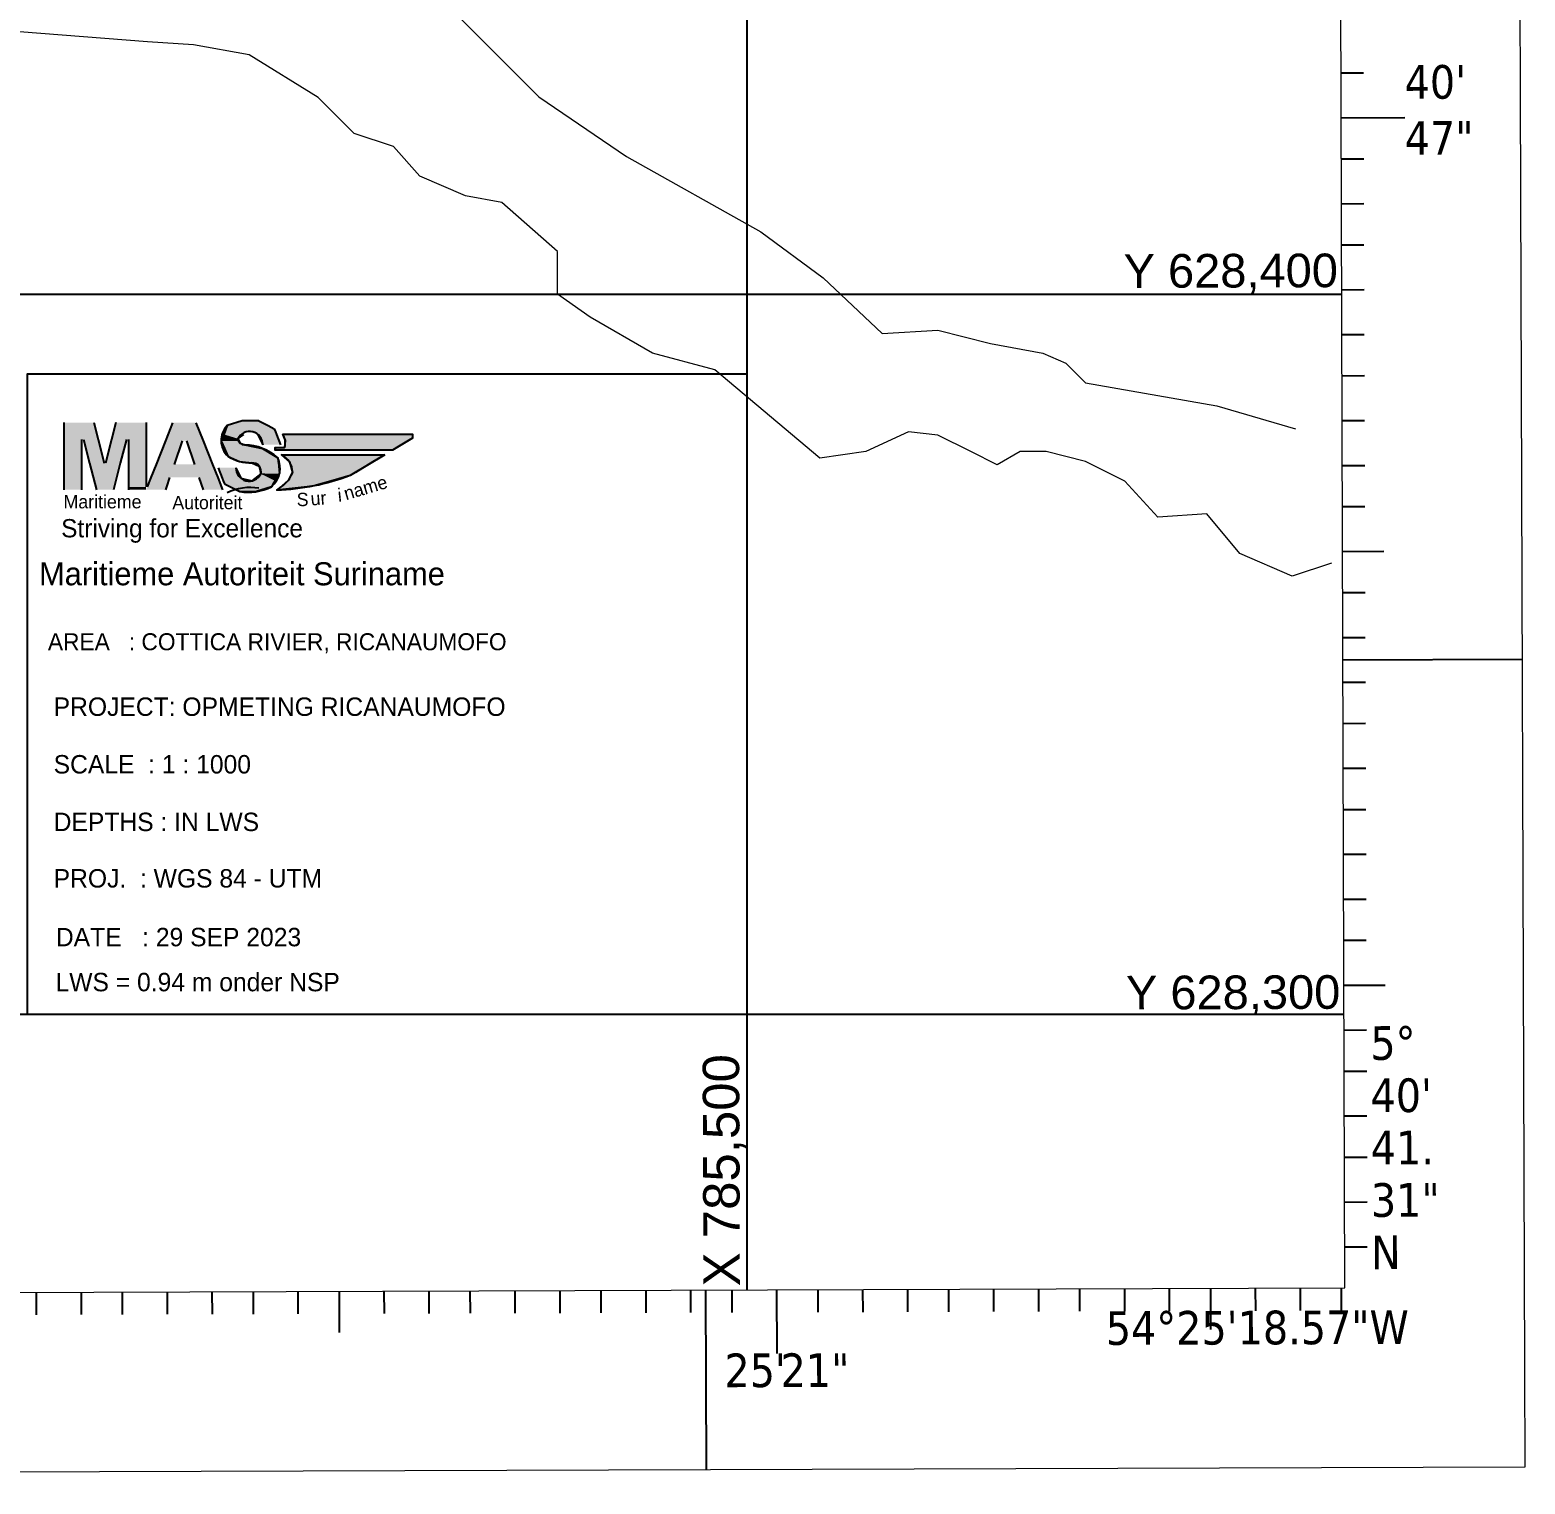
# Model space of a CAD drawing. Header units: millimetres. Extents: x 784883 to 785608, y 628235 to 628806.
# Drawn here: x 785400.4 to 785608, y 628234.7 to 628436.7 of the extents above; entities that cross this region are included whole.
import ezdxf

# ---------------------------------------------------------------- set-up
doc = ezdxf.new("R2010")
doc.units = ezdxf.units.MM
for name, color, linetype in [('Borders', 7, 'Continuous'), ('HEADER', 7, 'Continuous'), ('Lat_Lon_Grid', 7, 'Continuous'), ('Projection_Grid', 7, 'Continuous'), ('Topo_Ricanau_2023_dg2', 7, 'Continuous')]:
    doc.layers.add(name, color=color, linetype=linetype)
doc.layers.add('Soundings', color=7, linetype='Continuous', true_color=0x000000)
doc.styles.add('STRIVING', font='txt')

# ---------------------------------------------------------------- blocks, each defined once
blk = doc.blocks.new('*U2')
at = {"color": 164, "linetype": 'Continuous'}
for p, q in [((718571.39, 627009.1), (718571.39, 627004.38)), ((718579.73, 627009.1), (718580.95, 627004.38)), ((718585.89, 627009.1), (718584.67, 627004.38)), ((718594.23, 627009.1), (718594.23, 627004.38)), ((718601.63, 627009.06), (718599.65, 627004.06)), ((718608.1, 627009.06), (718610.08, 627004.06)), ((718616.12, 627006.56), (718615.83, 627005.8)), ((718616.44, 627007.39), (718616.12, 627006.56)), ((718616.77, 627008.24), (718616.44, 627007.39)), ((718620.91, 627009.54), (718616.77, 627008.24)), ((718621.08, 627009.59), (718620.91, 627009.54)), ((718625.59, 627009.54), (718621.08, 627009.59)), ((718625.59, 627009.54), (718628.18, 627008.24)), ((718628.18, 627008.24), (718629.87, 627007.39)), ((718629.87, 627007.39), (718630.18, 627006.56)), ((718630.18, 627006.56), (718630.47, 627005.8)), ((718571.39, 627004.38), (718571.39, 626990.41)), ((718576.27, 627004.38), (718576.27, 626990.41)), ((718576.83, 627004.38), (718578.53, 626997.84)), ((718580.95, 627004.38), (718582.65, 626997.84)), ((718584.67, 627004.38), (718582.97, 626997.84)), ((718588.79, 627004.38), (718587.09, 626997.84)), ((718589.35, 627004.38), (718589.35, 626991.22)), ((718594.23, 627004.38), (718594.23, 626991.22)), ((718599.65, 627004.06), (718597.03, 626997.46)), ((718604.24, 627004.06), (718602.02, 626997.46)), ((718605.49, 627004.06), (718607.71, 626997.46)), ((718610.08, 627004.06), (718612.7, 626997.46)), ((718615.37, 627004.62), (718615.11, 627003.94)), ((718615.11, 627003.94), (718615.34, 627003.41)), ((718615.34, 627003.41), (718615.56, 627002.92)), ((718615.83, 627005.8), (718615.37, 627004.62)), ((718615.56, 627002.92), (718616.01, 627001.91)), ((718621.27, 627005.8), (718619.74, 627004.62)), ((718619.74, 627004.62), (718620.11, 627003.94)), ((718620.11, 627003.94), (718620.4, 627003.41)), ((718620.4, 627003.41), (718621.69, 627002.92)), ((718621.69, 627002.92), (718626.58, 627001.91)), ((718625.33, 627005.8), (718626.65, 627002.92)), ((718630.47, 627005.8), (718631.57, 627002.92)), ((718616.01, 627001.91), (718616.98, 626999.73)), ((718616.98, 626999.73), (718617.92, 626999.31)), ((718617.92, 626999.31), (718620.17, 626998.3)), ((718620.17, 626998.3), (718623.64, 626997.89)), ((718626.58, 627001.91), (718630.14, 626999.73)), ((718630.14, 626999.73), (718630.84, 626999.31)), ((718630.84, 626999.31), (718630.95, 626998.3)), ((718630.95, 626998.3), (718631, 626997.89)), ((718578.53, 626997.84), (718580.46, 626990.41)), ((718587.09, 626997.84), (718585.16, 626990.41)), ((718597.03, 626997.46), (718595.6, 626993.84)), ((718612.7, 626997.46), (718614.14, 626993.84)), ((718614.29, 626996.55), (718615.39, 626993.66)), ((718619.21, 626996.55), (718620.53, 626993.66)), ((718626.12, 626994.84), (718623.61, 626992.9)), ((718623.64, 626997.89), (718625.67, 626997)), ((718625.67, 626997), (718626.09, 626994.97)), ((718626.09, 626994.97), (718626.12, 626994.84)), ((718631.24, 626994.84), (718630.09, 626992.9)), ((718631, 626997.89), (718631.09, 626997)), ((718631.09, 626997), (718631.32, 626994.97)), ((718631.32, 626994.97), (718631.24, 626994.84)), ((718589.35, 626991.22), (718589.35, 626990.41)), ((718595.6, 626993.84), (718594.56, 626991.22)), ((718599.92, 626991.22), (718599.65, 626990.41)), ((718600.8, 626993.84), (718599.92, 626991.22)), ((718608.93, 626993.84), (718610.09, 626990.41)), ((718614.14, 626993.84), (718615.5, 626990.41)), ((718615.39, 626993.66), (718615.68, 626992.9)), ((718615.68, 626992.9), (718615.99, 626992.07)), ((718615.99, 626992.07), (718617.68, 626991.22)), ((718617.68, 626991.22), (718620.27, 626989.92)), ((718624.78, 626989.87), (718620.27, 626989.92)), ((718620.53, 626993.66), (718623.61, 626992.9)), ((718624.95, 626989.92), (718624.78, 626989.87)), ((718629.09, 626991.22), (718624.95, 626989.92)), ((718629.59, 626992.07), (718629.09, 626991.22)), ((718630.09, 626992.9), (718629.59, 626992.07))]:
    blk.add_line(p, q, dxfattribs=at)
for points in [[(718571.39, 627009.1), (718571.39, 627004.38), (718580.95, 627004.38)], [(718585.89, 627009.1), (718584.67, 627004.38), (718594.23, 627004.38)], [(718601.63, 627009.06), (718599.65, 627004.06), (718610.08, 627004.06)], [(718616.12, 627006.56), (718615.83, 627005.8), (718621.27, 627005.8)], [(718616.44, 627007.39), (718616.12, 627006.56), (718630.18, 627006.56)], [(718616.77, 627008.24), (718616.44, 627007.39), (718629.87, 627007.39)], [(718620.91, 627009.54), (718616.77, 627008.24), (718628.18, 627008.24)], [(718621.08, 627009.59), (718620.91, 627009.54), (718625.59, 627009.54)], [(718622.25, 627006.56), (718625.33, 627005.8), (718630.47, 627005.8)], [(718571.39, 627004.38), (718571.39, 626990.41), (718576.27, 626990.41)], [(718576.83, 627004.38), (718578.53, 626997.84), (718582.65, 626997.84)], [(718584.67, 627004.38), (718582.97, 626997.84), (718587.09, 626997.84)], [(718589.35, 627004.38), (718589.35, 626991.22), (718594.23, 626991.22)], [(718599.65, 627004.06), (718597.03, 626997.46), (718602.02, 626997.46)], [(718605.49, 627004.06), (718607.71, 626997.46), (718612.7, 626997.46)], [(718615.37, 627004.62), (718615.11, 627003.94), (718620.11, 627003.94)], [(718615.11, 627003.94), (718615.34, 627003.41), (718620.4, 627003.41)], [(718615.34, 627003.41), (718615.56, 627002.92), (718621.69, 627002.92)], [(718615.83, 627005.8), (718615.37, 627004.62), (718619.74, 627004.62)], [(718615.56, 627002.92), (718616.01, 627001.91), (718626.58, 627001.91)], [(718625.33, 627005.8), (718626.65, 627002.92), (718631.57, 627002.92)], [(718616.01, 627001.91), (718616.98, 626999.73), (718630.14, 626999.73)], [(718616.98, 626999.73), (718617.92, 626999.31), (718630.84, 626999.31)], [(718617.92, 626999.31), (718620.17, 626998.3), (718630.95, 626998.3)], [(718620.17, 626998.3), (718623.64, 626997.89), (718631, 626997.89)], [(718578.53, 626997.84), (718580.46, 626990.41), (718585.16, 626990.41)], [(718597.03, 626997.46), (718595.6, 626993.84), (718614.14, 626993.84)], [(718614.29, 626996.55), (718615.39, 626993.66), (718620.53, 626993.66)], [(718626.12, 626994.84), (718623.61, 626992.9), (718630.09, 626992.9)], [(718623.64, 626997.89), (718625.67, 626997), (718631.09, 626997)], [(718625.67, 626997), (718626.09, 626994.97), (718631.32, 626994.97)], [(718626.09, 626994.97), (718626.12, 626994.84), (718631.24, 626994.84)], [(718589.35, 626991.22), (718589.35, 626990.41), (718594.23, 626990.41)], [(718594.56, 626991.22), (718594.23, 626990.41), (718599.65, 626990.41)], [(718595.6, 626993.84), (718594.56, 626991.22), (718599.92, 626991.22)], [(718608.93, 626993.84), (718610.09, 626990.41), (718615.5, 626990.41)], [(718615.39, 626993.66), (718615.68, 626992.9), (718623.61, 626992.9)], [(718615.68, 626992.9), (718615.99, 626992.07), (718629.59, 626992.07)], [(718615.99, 626992.07), (718617.68, 626991.22), (718629.09, 626991.22)], [(718617.68, 626991.22), (718620.27, 626989.92), (718624.95, 626989.92)]]:
    blk.add_solid(points, dxfattribs=at)
at = {"color": 164, "linetype": 'Continuous', "extrusion": (0, 0, -1)}
for points in [[(-718571.39, 627009.1), (-718579.73, 627009.1), (-718580.95, 627004.38)], [(-718585.89, 627009.1), (-718594.23, 627009.1), (-718594.23, 627004.38)], [(-718601.63, 627009.06), (-718608.1, 627009.06), (-718610.08, 627004.06)], [(-718616.12, 627006.56), (-718622.25, 627006.56), (-718621.27, 627005.8)], [(-718616.44, 627007.39), (-718629.87, 627007.39), (-718630.18, 627006.56)], [(-718616.77, 627008.24), (-718628.18, 627008.24), (-718629.87, 627007.39)], [(-718620.91, 627009.54), (-718625.59, 627009.54), (-718628.18, 627008.24)], [(-718622.25, 627006.56), (-718630.18, 627006.56), (-718630.47, 627005.8)], [(-718571.39, 627004.38), (-718576.27, 627004.38), (-718576.27, 626990.41)], [(-718576.83, 627004.38), (-718580.95, 627004.38), (-718582.65, 626997.84)], [(-718584.67, 627004.38), (-718588.79, 627004.38), (-718587.09, 626997.84)], [(-718589.35, 627004.38), (-718594.23, 627004.38), (-718594.23, 626991.22)], [(-718599.65, 627004.06), (-718604.24, 627004.06), (-718602.02, 626997.46)], [(-718605.49, 627004.06), (-718610.08, 627004.06), (-718612.7, 626997.46)], [(-718615.11, 627003.94), (-718620.11, 627003.94), (-718620.4, 627003.41)], [(-718615.34, 627003.41), (-718620.4, 627003.41), (-718621.69, 627002.92)], [(-718615.37, 627004.62), (-718619.74, 627004.62), (-718620.11, 627003.94)], [(-718615.56, 627002.92), (-718621.69, 627002.92), (-718626.58, 627001.91)], [(-718615.83, 627005.8), (-718621.27, 627005.8), (-718619.74, 627004.62)], [(-718625.33, 627005.8), (-718630.47, 627005.8), (-718631.57, 627002.92)], [(-718616.01, 627001.91), (-718626.58, 627001.91), (-718630.14, 626999.73)], [(-718616.98, 626999.73), (-718630.14, 626999.73), (-718630.84, 626999.31)], [(-718617.92, 626999.31), (-718630.84, 626999.31), (-718630.95, 626998.3)], [(-718620.17, 626998.3), (-718630.95, 626998.3), (-718631, 626997.89)], [(-718578.53, 626997.84), (-718587.09, 626997.84), (-718585.16, 626990.41)], [(-718597.03, 626997.46), (-718612.7, 626997.46), (-718614.14, 626993.84)], [(-718614.29, 626996.55), (-718619.21, 626996.55), (-718620.53, 626993.66)], [(-718623.64, 626997.89), (-718631, 626997.89), (-718631.09, 626997)], [(-718625.67, 626997), (-718631.09, 626997), (-718631.32, 626994.97)], [(-718626.09, 626994.97), (-718631.32, 626994.97), (-718631.24, 626994.84)], [(-718626.12, 626994.84), (-718631.24, 626994.84), (-718630.09, 626992.9)], [(-718589.35, 626991.22), (-718594.23, 626991.22), (-718594.23, 626990.41)], [(-718594.56, 626991.22), (-718599.92, 626991.22), (-718599.65, 626990.41)], [(-718595.6, 626993.84), (-718600.8, 626993.84), (-718599.92, 626991.22)], [(-718608.93, 626993.84), (-718614.14, 626993.84), (-718615.5, 626990.41)], [(-718615.39, 626993.66), (-718620.53, 626993.66), (-718623.61, 626992.9)], [(-718615.68, 626992.9), (-718630.09, 626992.9), (-718629.59, 626992.07)], [(-718615.99, 626992.07), (-718629.59, 626992.07), (-718629.09, 626991.22)], [(-718617.68, 626991.22), (-718629.09, 626991.22), (-718624.95, 626989.92)], [(-718620.27, 626989.92), (-718624.95, 626989.92), (-718624.78, 626989.87)]]:
    blk.add_solid(points, dxfattribs=at)
blk = doc.blocks.new('*U3')
at = {"color": 1, "linetype": 'Continuous'}
for p, q in [((718632.15, 627005.88), (718632.59, 627004.79)), ((718632.59, 627004.79), (718632.88, 627004.08)), ((718632.88, 627004.08), (718632.73, 627002.14)), ((718667.11, 627004.08), (718663.89, 627002.14)), ((718668.28, 627004.79), (718667.11, 627004.08)), ((718668.28, 627005.88), (718668.28, 627004.79)), ((718630.08, 627002.14), (718630.08, 627001.43)), ((718631.83, 627000.14), (718634.09, 626998.15)), ((718634.09, 626998.15), (718634.92, 626995.24)), ((718657.25, 626998.15), (718652.42, 626995.24)), ((718660.57, 627000.14), (718657.25, 626998.15)), ((718663.89, 627002.14), (718662.71, 627001.43)), ((718634.42, 626994.34), (718633.67, 626992.98)), ((718634.92, 626995.24), (718634.42, 626994.34)), ((718650.92, 626994.34), (718646.2, 626992.98)), ((718652.42, 626995.24), (718650.92, 626994.34)), ((718638.98, 626991.25), (718630.6, 626990.28)), ((718630.6, 626990.28), (718631.76, 626991.25)), ((718632.01, 626991.47), (718631.76, 626991.25)), ((718633.67, 626992.98), (718632.01, 626991.47)), ((718640.93, 626991.47), (718638.98, 626991.25)), ((718646.2, 626992.98), (718640.93, 626991.47))]:
    blk.add_line(p, q, dxfattribs=at)
for points in [[(718632.15, 627005.88), (718632.59, 627004.79), (718668.28, 627004.79)], [(718632.59, 627004.79), (718632.88, 627004.08), (718667.11, 627004.08)], [(718632.88, 627004.08), (718632.73, 627002.14), (718663.89, 627002.14)], [(718630.08, 627002.14), (718630.08, 627001.43), (718662.71, 627001.43)], [(718631.83, 627000.14), (718634.09, 626998.15), (718657.25, 626998.15)], [(718634.09, 626998.15), (718634.92, 626995.24), (718652.42, 626995.24)], [(718634.42, 626994.34), (718633.67, 626992.98), (718646.2, 626992.98)], [(718634.92, 626995.24), (718634.42, 626994.34), (718650.92, 626994.34)], [(718632.01, 626991.47), (718631.76, 626991.25), (718638.98, 626991.25)], [(718633.67, 626992.98), (718632.01, 626991.47), (718640.93, 626991.47)]]:
    blk.add_solid(points, dxfattribs=at)
at = {"color": 1, "linetype": 'Continuous', "extrusion": (0, 0, -1)}
for points in [[(-718632.15, 627005.88), (-718668.28, 627005.88), (-718668.28, 627004.79)], [(-718632.59, 627004.79), (-718668.28, 627004.79), (-718667.11, 627004.08)], [(-718632.88, 627004.08), (-718667.11, 627004.08), (-718663.89, 627002.14)], [(-718630.08, 627002.14), (-718663.89, 627002.14), (-718662.71, 627001.43)], [(-718631.83, 627000.14), (-718660.57, 627000.14), (-718657.25, 626998.15)], [(-718634.09, 626998.15), (-718657.25, 626998.15), (-718652.42, 626995.24)], [(-718634.42, 626994.34), (-718650.92, 626994.34), (-718646.2, 626992.98)], [(-718634.92, 626995.24), (-718652.42, 626995.24), (-718650.92, 626994.34)], [(-718631.76, 626991.25), (-718638.98, 626991.25), (-718630.6, 626990.28)], [(-718632.01, 626991.47), (-718640.93, 626991.47), (-718638.98, 626991.25)], [(-718633.67, 626992.98), (-718646.2, 626992.98), (-718640.93, 626991.47)]]:
    blk.add_solid(points, dxfattribs=at)
blk = doc.blocks.new('A$Cd8c3dbea')
at = {"layer": 'HEADER', "color": 164}
blk.add_text('Maritieme', height=1.845, dxfattribs=at).set_placement((0, 0))

msp = doc.modelspace()

# ---------------------------------------------------------------- linework, layer by layer
at = {"layer": 'Borders', "color": 18, "linetype": 'Continuous', "lineweight": 20, "true_color": 0x000000}
for p, q in [((785608.04, 628237.12), (785606.16, 628806.29)), ((785583.03, 628261.96), (785581.31, 628781.28)), ((784909.99, 628259.73), (785583.03, 628261.96)), ((784885.15, 628234.72), (785608.04, 628237.12))]:
    msp.add_line(p, q, dxfattribs=at)
at = {"layer": 'HEADER'}
msp.add_lwpolyline([(785400, 628300), (785500, 628300), (785500, 628388.87), (785400, 628388.87)], close=True, dxfattribs=at)
at = {"layer": 'HEADER', "color": 164}
msp.add_lwpolyline([(785427.79, 628381.74, 0.415947), (785427.9, 628377.48, 0.152881), (785431.23, 628376.56)], format="xyb", dxfattribs=at)
at = {"layer": 'HEADER', "color": 1}
for points in [[(785435.48, 628380.56), (785453.55, 628380.56), (785453.55, 628380.01), (785450.76, 628378.33), (785434.45, 628378.33), (785434.45, 628378.69), (785435.77, 628378.69, 0.234292)], [(785449.69, 628377.69), (785444.87, 628374.79, -0.082536), (785434.71, 628372.76), (785435.29, 628373.24, 0.164307), (785436.87, 628375.24, 0.293866), (785435.32, 628377.69), (785449.69, 628377.69)]]:
    msp.add_lwpolyline(points, format="xyb", close=True, dxfattribs=at)
at = {"layer": 'HEADER', "color": 164}
for centre, radius, start, end in [((785430.91, 628379.11), 1.82, 358.8588, 153.4035), ((785430.25, 628380.06), 0.984, 187.7856, 270.0204), ((785430.01, 628371.78), 7.3, 48.7473, 88.1151), ((785431.71, 628375.83), 3.43, 310.7281, 24.8705), ((785430.84, 628375.85), 1.82, 178.8588, 333.4035), ((785431.31, 628375.36), 1.2, 344.4514, 93.8303), ((785430.99, 628365.97), 7.17, 80.2827, 116.4839), ((785430.75, 628379.65), 7.17, 260.2827, 296.4839)]:
    msp.add_arc(centre, radius, start, end, dxfattribs=at)
at = {"layer": 'Lat_Lon_Grid', "color": 18, "linetype": 'Continuous', "true_color": 0x000000}
for p, q in [((785582.47, 628430.74), (785585.59, 628430.75)), ((785582.49, 628424.51), (785591.32, 628424.54)), ((785582.51, 628418.79), (785585.63, 628418.81)), ((785582.53, 628412.56), (785585.65, 628412.57)), ((785582.55, 628406.85), (785585.67, 628406.86)), ((785582.57, 628400.62), (785585.69, 628400.63)), ((785582.59, 628394.39), (785585.71, 628394.4)), ((785582.61, 628388.67), (785585.73, 628388.68)), ((785582.63, 628382.44), (785585.75, 628382.45)), ((785582.65, 628376.21), (785585.77, 628376.22)), ((785582.67, 628370.5), (785585.79, 628370.51)), ((785582.69, 628364.27), (785588.41, 628364.29)), ((785582.71, 628358.55), (785585.83, 628358.56)), ((785582.73, 628352.32), (785585.85, 628352.33)), ((785582.74, 628349.21), (785607.67, 628349.29)), ((785582.75, 628346.09), (785585.87, 628346.1)), ((785582.77, 628340.38), (785585.89, 628340.39)), ((785582.79, 628334.15), (785585.91, 628334.16)), ((785582.81, 628328.43), (785585.93, 628328.44)), ((785582.83, 628322.2), (785585.95, 628322.21)), ((785582.85, 628315.97), (785585.97, 628315.98)), ((785582.87, 628310.26), (785585.99, 628310.27)), ((785582.89, 628304.02), (785588.61, 628304.04)), ((785582.91, 628297.79), (785586.03, 628297.8)), ((785582.93, 628292.08), (785586.05, 628292.09)), ((785582.95, 628285.85), (785586.07, 628285.86)), ((785582.97, 628280.14), (785586.09, 628280.15)), ((785582.99, 628273.9), (785586.11, 628273.91)), ((785583.01, 628267.67), (785586.13, 628267.68)), ((785401.27, 628261.36), (785401.28, 628258.24)), ((785407.5, 628261.38), (785407.51, 628258.26)), ((785413.21, 628261.4), (785413.22, 628258.28)), ((785419.45, 628261.42), (785419.46, 628258.3)), ((785425.68, 628261.44), (785425.69, 628258.32)), ((785431.39, 628261.46), (785431.4, 628258.34)), ((785437.62, 628261.48), (785437.63, 628258.36)), ((785443.34, 628261.5), (785443.35, 628255.78)), ((785449.57, 628261.52), (785449.58, 628258.4)), ((785455.8, 628261.54), (785455.81, 628258.42)), ((785461.51, 628261.56), (785461.52, 628258.44)), ((785467.74, 628261.58), (785467.75, 628258.46)), ((785473.98, 628261.6), (785473.99, 628258.48)), ((785479.69, 628261.62), (785479.7, 628258.5)), ((785485.92, 628261.64), (785485.93, 628258.52)), ((785492.15, 628261.66), (785492.16, 628258.54)), ((785494.23, 628261.67), (785494.31, 628236.74)), ((785497.86, 628261.68), (785497.87, 628258.56)), ((785504.1, 628261.7), (785504.12, 628252.87)), ((785509.81, 628261.72), (785509.82, 628258.6)), ((785516.04, 628261.74), (785516.05, 628258.62)), ((785522.27, 628261.76), (785522.28, 628258.64)), ((785527.98, 628261.78), (785527.99, 628258.66)), ((785534.22, 628261.8), (785534.23, 628258.68)), ((785540.45, 628261.82), (785540.46, 628258.7)), ((785546.16, 628261.84), (785546.17, 628258.72)), ((785552.39, 628261.86), (785552.4, 628258.74)), ((785558.62, 628261.88), (785558.63, 628258.76)), ((785564.34, 628261.9), (785564.36, 628256.19)), ((785570.57, 628261.92), (785570.58, 628258.8)), ((785576.8, 628261.94), (785576.81, 628258.82)), ((785582.51, 628261.96), (785582.52, 628258.84))]:
    msp.add_line(p, q, dxfattribs=at)
at = {"layer": 'Projection_Grid', "color": 18, "linetype": 'Continuous', "true_color": 0x000000}
for p, q in [((785500, 628261.77), (785500, 628780.93)), ((784909.63, 628400), (785582.48, 628400)), ((784909.96, 628300), (785582.81, 628300))]:
    msp.add_line(p, q, dxfattribs=at)
at = {"layer": 'Topo_Ricanau_2023_dg2', "color": 18, "linetype": 'Continuous', "lineweight": 20, "true_color": 0x000000}
for p, q in [((785440.8, 628457.7), (785462.29, 628436.22)), ((785416.72, 628435.07), (785398.95, 628436.44)), ((785423.1, 628434.61), (785416.72, 628435.07)), ((785462.29, 628436.22), (785471.08, 628427.43)), ((785430.84, 628433.25), (785423.1, 628434.61)), ((785440.41, 628427.33), (785430.84, 628433.25)), ((785445.42, 628422.31), (785440.41, 628427.33)), ((785471.08, 628427.43), (785483.23, 628419.13)), ((785450.89, 628420.49), (785445.42, 628422.31)), ((785454.53, 628416.39), (785450.89, 628420.49)), ((785483.23, 628419.13), (785501.91, 628408.65)), ((785460.91, 628413.66), (785454.53, 628416.39)), ((785465.92, 628412.75), (785460.91, 628413.66)), ((785473.67, 628405.91), (785465.92, 628412.75)), ((785501.91, 628408.65), (785510.57, 628402.27)), ((785473.67, 628399.99), (785473.67, 628405.91)), ((785510.57, 628402.27), (785518.77, 628394.53)), ((785478.22, 628396.8), (785473.67, 628399.99)), ((785486.88, 628391.79), (785478.22, 628396.8)), ((785518.77, 628394.53), (785526.51, 628394.98)), ((785526.51, 628394.98), (785533.8, 628393.16)), ((785495.53, 628389.51), (785486.88, 628391.79)), ((785533.8, 628393.16), (785541.09, 628391.79)), ((785541.09, 628391.79), (785544.28, 628390.43)), ((785510.11, 628377.21), (785495.53, 628389.51)), ((785544.28, 628390.43), (785547.01, 628387.69)), ((785547.01, 628387.69), (785565.23, 628384.5)), ((785565.23, 628384.5), (785576.16, 628381.31)), ((785522.41, 628380.86), (785516.49, 628378.13)), ((785526.51, 628380.4), (785522.41, 628380.86)), ((785531.06, 628378.13), (785526.51, 628380.4)), ((785516.49, 628378.13), (785510.11, 628377.21)), ((785534.71, 628376.3), (785531.06, 628378.13)), ((785537.9, 628378.13), (785534.71, 628376.3)), ((785541.54, 628378.13), (785537.9, 628378.13)), ((785547.01, 628376.76), (785541.54, 628378.13)), ((785552.48, 628374.03), (785547.01, 628376.76)), ((785557.03, 628369.01), (785552.48, 628374.03)), ((785563.86, 628369.47), (785557.03, 628369.01)), ((785568.42, 628364), (785563.86, 628369.47)), ((785575.71, 628360.81), (785568.42, 628364)), ((785581.18, 628362.64), (785575.71, 628360.81))]:
    msp.add_line(p, q, dxfattribs=at)

# ---------------------------------------------------------------- block references
at = {"layer": 'HEADER', "color": 164, "linetype": 'Continuous', "xscale": 0.5, "yscale": 0.5, "zscale": 0.5}
msp.add_blockref('*U2', (426119.41, 314877.62), dxfattribs=at)
at = {"layer": 'HEADER', "color": 1, "linetype": 'Continuous', "xscale": 0.5, "yscale": 0.5, "zscale": 0.5}
msp.add_blockref('*U3', (426119.41, 314877.62), dxfattribs=at)
at = {"layer": 'Soundings'}
msp.add_blockref('A$Cd8c3dbea', (785405.07, 628370.25), dxfattribs=at)

# ---------------------------------------------------------------- texts
at = {"layer": 'HEADER', "color": 164}
for s, height, rotation, p in [('i', 1.85, 6.0788, (785443.24, 628371.14)), ('name', 1.845, 16.5469, (785444.31, 628371.36)), ('ur', 1.845, 4.7606, (785439.45, 628370.64))]:
    msp.add_text(s, height=height, rotation=rotation, dxfattribs=at).set_placement(p)
for s, height, p in [('Autoriteit', 1.845, (785420.18, 628370.13)), ('S', 1.85, (785437.45, 628370.56))]:
    msp.add_text(s, height=height, dxfattribs=at).set_placement(p)
at = {"layer": 'HEADER', "color": 2, "style": 'STRIVING'}
msp.add_text('Striving for Excellence', height=2.5388, dxfattribs=at).set_placement((785404.74, 628366.22))
at = {"layer": 'HEADER'}
for s, height, p in [(' Maritieme Autoriteit Suriname', 3.2, (785400.48, 628359.56)), ('AREA   : COTTICA RIVIER, RICANAUMOFO', 2.362, (785402.9, 628350.54)), ('PROJECT: OPMETING RICANAUMOFO', 2.56, (785403.7, 628341.42)), ('SCALE  : 1 : 1000', 2.56, (785403.7, 628333.42)), ('DEPTHS : IN LWS', 2.56, (785403.7, 628325.42)), ('PROJ.  : WGS 84 - UTM', 2.56, (785403.7, 628317.58)), ('DATE   : 29 SEP 2023', 2.56, (785404.01, 628309.42)), ('LWS = 0.94 m onder NSP', 2.56, (785403.96, 628303.17))]:
    msp.add_text(s, height=height, dxfattribs=at).set_placement(p)
at = {"layer": 'Lat_Lon_Grid', "color": 18, "true_color": 0x000000, "char_height": 4.6739, "attachment_point": 1, "rotation": 0.19}
for s, insert, width in [("{\\fTahoma|b0|i0|c1|p0;40'}", (785591.3, 628431.81), 243.0437), ('{\\fTahoma|b0|i0|c1|p0;47"}', (785591.32, 628424.02), 243.0437), ('{\\fTahoma|b0|i0|c1|p0;5°}', (785586.55, 628298.32), 233.6959), ("{\\fTahoma|b0|i0|c1|p0;40'}", (785586.57, 628291.05), 243.0437), ('{\\fTahoma|b0|i0|c1|p0;41.}', (785586.6, 628283.78), 243.0437), ('{\\fTahoma|b0|i0|c1|p0;31"}', (785586.62, 628276.51), 243.0437), ('{\\fTahoma|b0|i0|c1|p0;N}', (785586.64, 628269.24), 224.348), ('{\\fTahoma|b0|i0|c1|p0;54°25\'18.57"W}', (785549.81, 628258.73), 336.5221), ("{\\fTahoma|b0|i0|c1|p0;25'}", (785496.85, 628252.85), 243.0437), ('{\\fTahoma|b0|i0|c1|p0;21"}', (785504.64, 628252.87), 243.0437)]:
    msp.add_mtext(s, dxfattribs=dict(at, insert=insert, width=width))
at = {"layer": 'Projection_Grid', "color": 18, "true_color": 0x000000}
for s, insert, char_height, width, attachment_point, rotation in [('{\\fMicrosoft Sans Serif|b0|i0|c1|p0;Y\\~628,400}', (785582.06, 628400.1), 4.6739, 439.3482, 9, 0.19), ('{\\fMicrosoft Sans Serif|b0|i0|c1|p0;Y\\~628,300}', (785582.39, 628299.87), 4.6739, 439.3482, 9, 0.19), ('{\\fMicrosoft Sans Serif|b0|i0|c1|p0;X\\~785,500}', (785499.94, 628262.2), 5.0634, 475.9606, 7, 90.19)]:
    msp.add_mtext(s, dxfattribs=dict(at, insert=insert, char_height=char_height, width=width, attachment_point=attachment_point, rotation=rotation))

doc.saveas('drawing.dxf')
